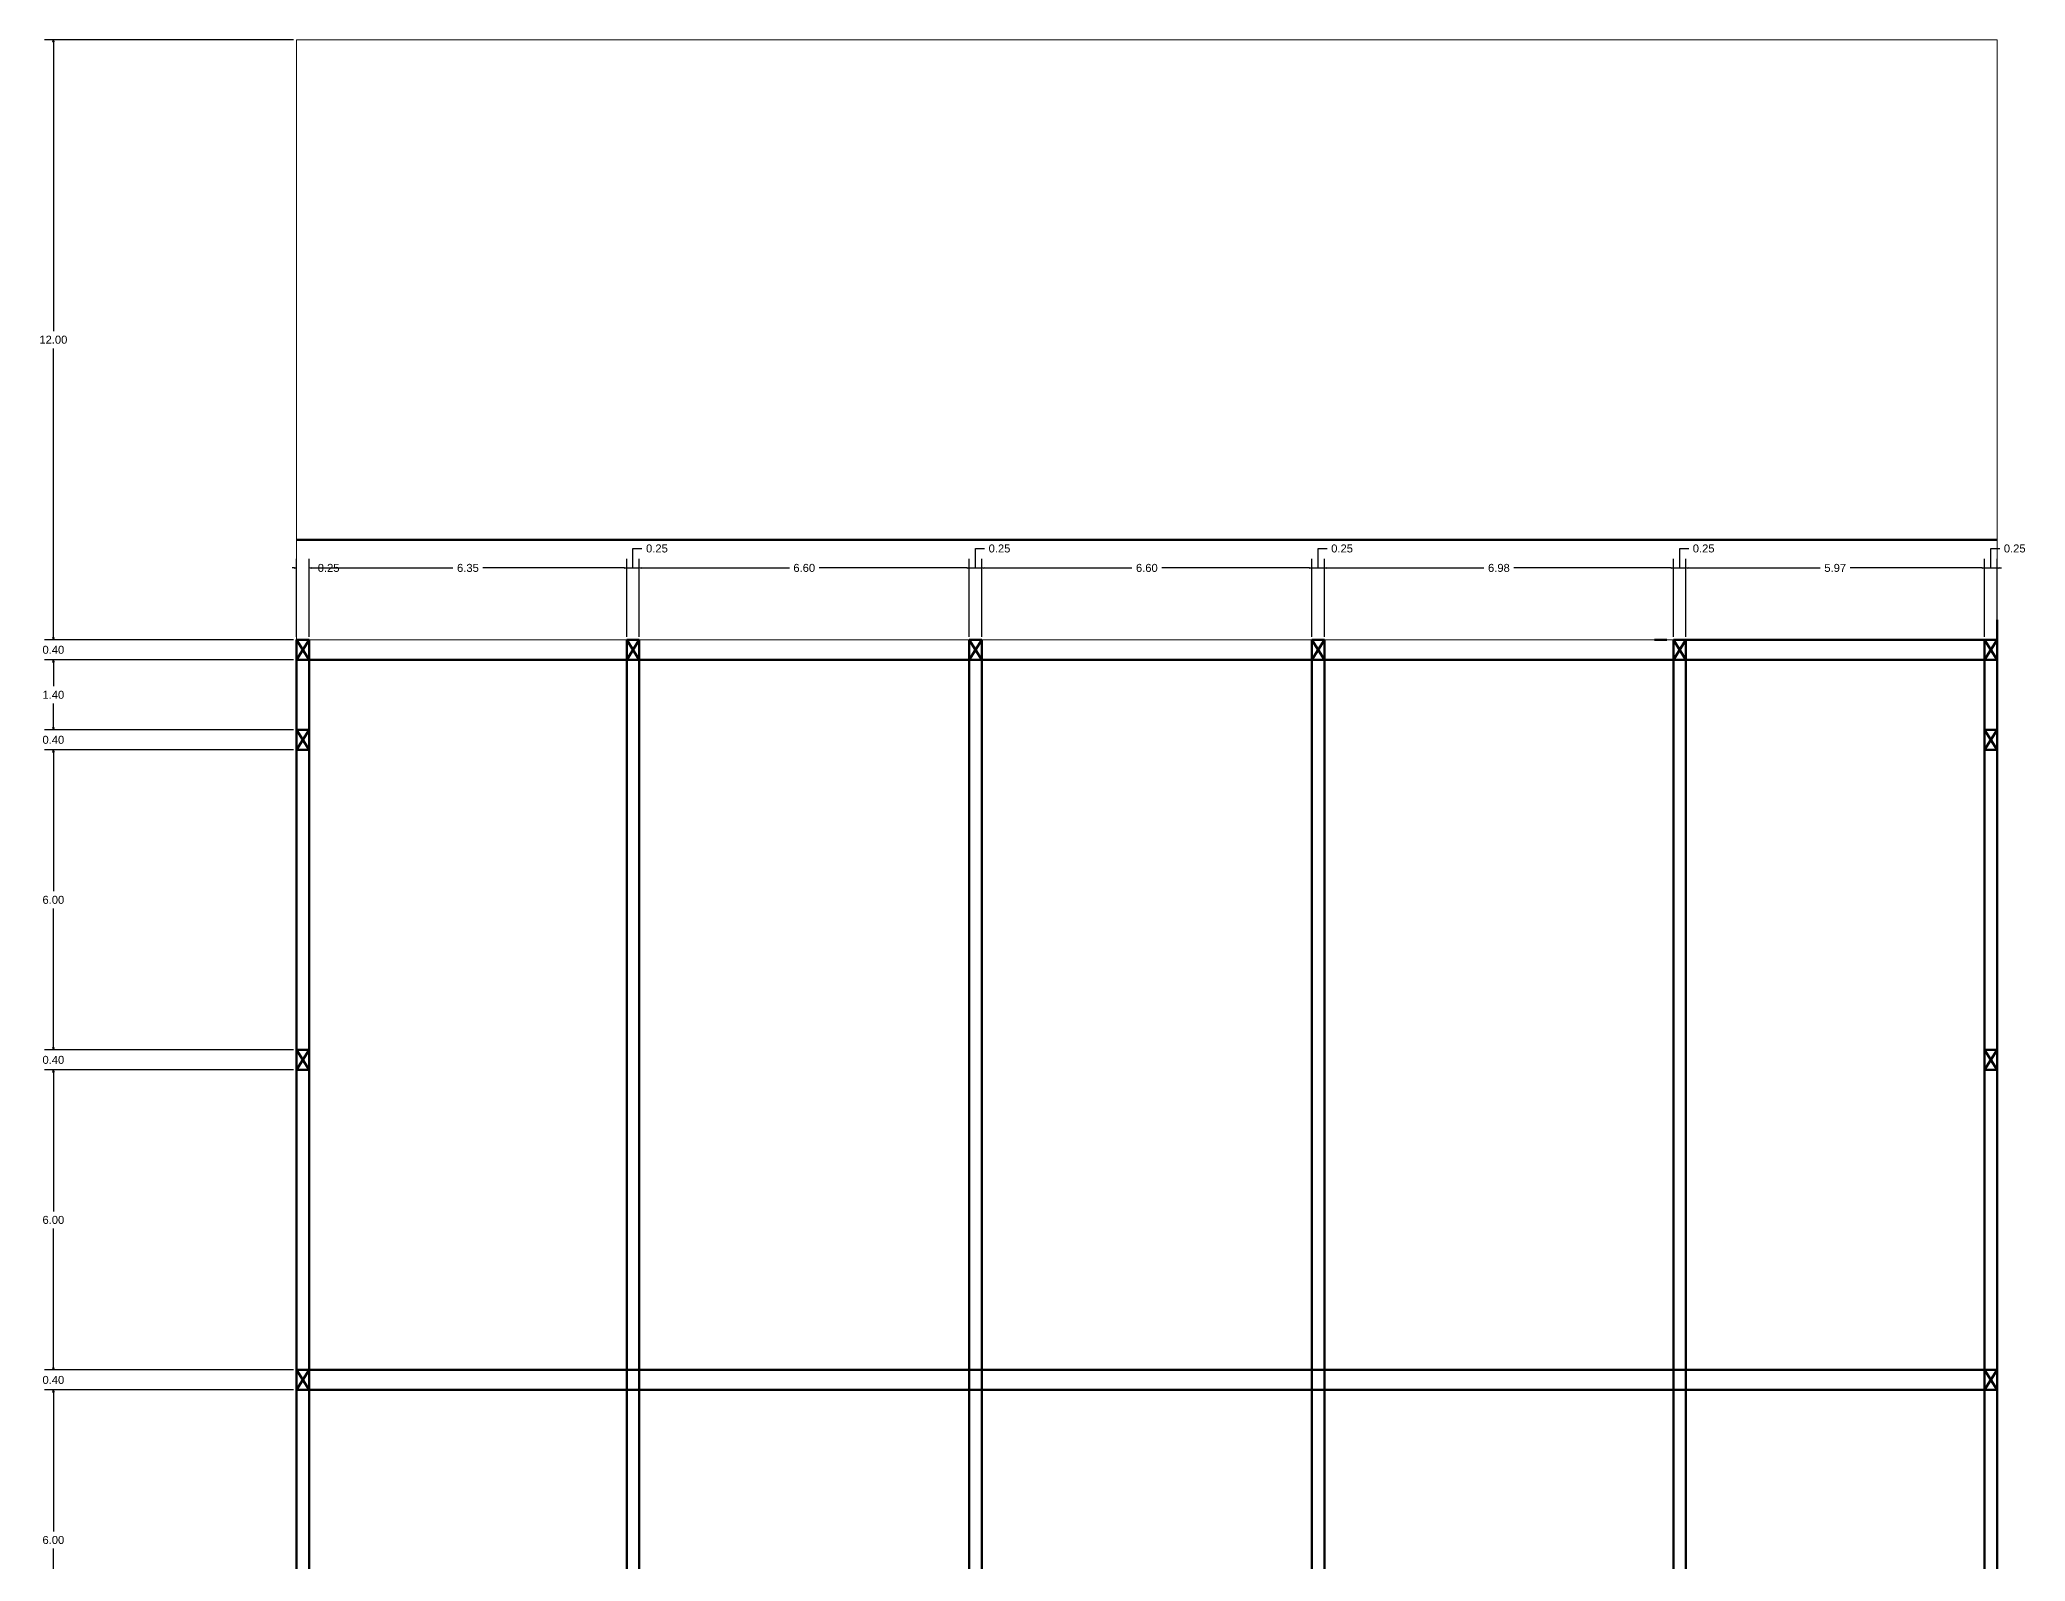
# Model space of a CAD drawing. Header units: metres. Extents: x -1 to 720, y -8 to 179.
# Drawn here: x 411.02 to 450.72, y 137.45 to 167.87 of the extents above; entities that cross this region are included whole.
import ezdxf

# ---------------------------------------------------------------- set-up
doc = ezdxf.new("R2010")
doc.units = ezdxf.units.M
doc.header["$PDMODE"] = 34
doc.layers.add('0-Dimension', color=9, linetype='Continuous')
for name, color, linetype, lineweight in [('A-AREA', 7, 'Continuous', 5), ('A-ROOF', 226, 'Continuous', 53), ('S-BEAM', 1, 'Continuous', 50), ('S-COLS', 1, 'Continuous', 50)]:
    doc.layers.add(name, color=color, linetype=linetype, lineweight=lineweight)
doc.styles.get("Standard").update_dxf_attribs({"font": 'arial.ttf'})
doc.dimstyles.new('DAPC Standard', dxfattribs={"dimtxt": 0.3, "dimasz": 0.18, "dimexe": 0.18, "dimexo": 0.0625, "dimgap": 0.09, "dimtad": 0, "dimtih": 1, "dimtoh": 1, "dimzin": 0, "dimdsep": 46, "dimtxsty": 'Standard', "dimblk": 'CLOSEDBLANK', "dimcen": 0.09, "dimazin": 0, "dimtfac": 1, "dimtofl": 0, "dimtmove": 0, "dimatfit": 3, "dimfxl": 1, "dimtolj": 1, "dimtzin": 0, "dimarcsym": 0})

# ---------------------------------------------------------------- blocks, each defined once
blk = doc.blocks.new('_ClosedBlank')
at = {"color": 0, "linetype": 'ByBlock', "lineweight": -2}
for p, q in [((-1, 0.17), (0, 0)), ((-1, 0.17), (-1, -0.17)), ((0, 0), (-1, -0.17))]:
    blk.add_line(p, q, dxfattribs=at)
blk = doc.blocks.new('*D277')
at = {"layer": '0-Dimension', "color": 0, "lineweight": -2, "transparency": 16777216}
for p, q in [((416.091, 140.875), (411.108, 140.875)), ((411.288, 140.83), (411.288, 138.046)), ((411.288, 134.92), (411.288, 137.703)), ((416.091, 134.875), (411.108, 134.875))]:
    blk.add_line(p, q, dxfattribs=at)
at = {"layer": 'Defpoints', "color": 0, "transparency": 16777216}
for p in [(411.288, 140.875), (416.153, 140.875), (416.153, 134.875)]:
    blk.add_point(p, dxfattribs=at)
at = {"layer": '0-Dimension', "color": 0, "lineweight": -2, "transparency": 16777216, "xscale": 0.045, "yscale": 0.045, "zscale": 0.045}
for p, rotation in [((411.288, 140.875), 90), ((411.288, 134.875), 270)]:
    blk.add_blockref('_ClosedBlank', p, dxfattribs=dict(at, rotation=rotation))
at = {"layer": '0-Dimension', "color": 0, "transparency": 16777216, "insert": (411.288, 137.875), "char_height": 0.16, "attachment_point": 5}
blk.add_mtext('\\A1;6.00', dxfattribs=at)
blk = doc.blocks.new('*D278')
at = {"layer": '0-Dimension', "color": 0, "lineweight": -2, "transparency": 16777216}
for p, q in [((411.288, 141.32), (411.288, 141.365)), ((416.091, 141.275), (411.108, 141.275)), ((416.091, 140.875), (411.108, 140.875)), ((411.288, 140.83), (411.288, 140.785))]:
    blk.add_line(p, q, dxfattribs=at)
at = {"layer": 'Defpoints', "color": 0, "transparency": 16777216}
for p in [(411.288, 141.275), (416.153, 141.275), (416.153, 140.875)]:
    blk.add_point(p, dxfattribs=at)
at = {"layer": '0-Dimension', "color": 0, "lineweight": -2, "transparency": 16777216, "xscale": 0.045, "yscale": 0.045, "zscale": 0.045}
for p, rotation in [((411.288, 141.275), 270), ((411.288, 140.875), 90)]:
    blk.add_blockref('_ClosedBlank', p, dxfattribs=dict(at, rotation=rotation))
at = {"layer": '0-Dimension', "color": 0, "transparency": 16777216, "insert": (411.288, 141.075), "char_height": 0.16, "attachment_point": 5}
blk.add_mtext('\\A1;0.40', dxfattribs=at)
blk = doc.blocks.new('*D279')
at = {"layer": '0-Dimension', "color": 0, "lineweight": -2, "transparency": 16777216}
for p, q in [((416.091, 147.275), (411.108, 147.275)), ((411.288, 147.23), (411.288, 144.446)), ((411.288, 141.32), (411.288, 144.103)), ((416.091, 141.275), (411.108, 141.275))]:
    blk.add_line(p, q, dxfattribs=at)
at = {"layer": 'Defpoints', "color": 0, "transparency": 16777216}
for p in [(411.288, 147.275), (416.153, 147.275), (416.153, 141.275)]:
    blk.add_point(p, dxfattribs=at)
at = {"layer": '0-Dimension', "color": 0, "lineweight": -2, "transparency": 16777216, "xscale": 0.045, "yscale": 0.045, "zscale": 0.045}
for p, rotation in [((411.288, 147.275), 90), ((411.288, 141.275), 270)]:
    blk.add_blockref('_ClosedBlank', p, dxfattribs=dict(at, rotation=rotation))
at = {"layer": '0-Dimension', "color": 0, "transparency": 16777216, "insert": (411.288, 144.275), "char_height": 0.16, "attachment_point": 5}
blk.add_mtext('\\A1;6.00', dxfattribs=at)
blk = doc.blocks.new('*D280')
at = {"layer": '0-Dimension', "color": 0, "lineweight": -2, "transparency": 16777216}
for p, q in [((411.288, 147.72), (411.288, 147.765)), ((416.091, 147.675), (411.108, 147.675)), ((416.091, 147.275), (411.108, 147.275)), ((411.288, 147.23), (411.288, 147.185))]:
    blk.add_line(p, q, dxfattribs=at)
at = {"layer": 'Defpoints', "color": 0, "transparency": 16777216}
for p in [(411.288, 147.675), (416.153, 147.675), (416.153, 147.275)]:
    blk.add_point(p, dxfattribs=at)
at = {"layer": '0-Dimension', "color": 0, "lineweight": -2, "transparency": 16777216, "xscale": 0.045, "yscale": 0.045, "zscale": 0.045}
for p, rotation in [((411.288, 147.675), 270), ((411.288, 147.275), 90)]:
    blk.add_blockref('_ClosedBlank', p, dxfattribs=dict(at, rotation=rotation))
at = {"layer": '0-Dimension', "color": 0, "transparency": 16777216, "insert": (411.288, 147.475), "char_height": 0.16, "attachment_point": 5}
blk.add_mtext('\\A1;0.40', dxfattribs=at)
blk = doc.blocks.new('*D281')
at = {"layer": '0-Dimension', "color": 0, "lineweight": -2, "transparency": 16777216}
for p, q in [((416.091, 153.675), (411.108, 153.675)), ((411.288, 153.63), (411.288, 150.846)), ((411.288, 147.72), (411.288, 150.503)), ((416.091, 147.675), (411.108, 147.675))]:
    blk.add_line(p, q, dxfattribs=at)
at = {"layer": 'Defpoints', "color": 0, "transparency": 16777216}
for p in [(411.288, 153.675), (416.153, 153.675), (416.153, 147.675)]:
    blk.add_point(p, dxfattribs=at)
at = {"layer": '0-Dimension', "color": 0, "lineweight": -2, "transparency": 16777216, "xscale": 0.045, "yscale": 0.045, "zscale": 0.045}
for p, rotation in [((411.288, 153.675), 90), ((411.288, 147.675), 270)]:
    blk.add_blockref('_ClosedBlank', p, dxfattribs=dict(at, rotation=rotation))
at = {"layer": '0-Dimension', "color": 0, "transparency": 16777216, "insert": (411.288, 150.675), "char_height": 0.16, "attachment_point": 5}
blk.add_mtext('\\A1;6.00', dxfattribs=at)
blk = doc.blocks.new('*D282')
at = {"layer": '0-Dimension', "color": 0, "lineweight": -2, "transparency": 16777216}
for p, q in [((416.091, 154.075), (411.108, 154.075)), ((411.288, 154.12), (411.288, 154.165)), ((416.091, 153.675), (411.108, 153.675)), ((411.288, 153.63), (411.288, 153.585))]:
    blk.add_line(p, q, dxfattribs=at)
at = {"layer": 'Defpoints', "color": 0, "transparency": 16777216}
for p in [(411.288, 154.075), (416.153, 154.075), (416.153, 153.675)]:
    blk.add_point(p, dxfattribs=at)
at = {"layer": '0-Dimension', "color": 0, "lineweight": -2, "transparency": 16777216, "xscale": 0.045, "yscale": 0.045, "zscale": 0.045}
for p, rotation in [((411.288, 154.075), 270), ((411.288, 153.675), 90)]:
    blk.add_blockref('_ClosedBlank', p, dxfattribs=dict(at, rotation=rotation))
at = {"layer": '0-Dimension', "color": 0, "transparency": 16777216, "insert": (411.288, 153.875), "char_height": 0.16, "attachment_point": 5}
blk.add_mtext('\\A1;0.40', dxfattribs=at)
blk = doc.blocks.new('*D283')
at = {"layer": '0-Dimension', "color": 0, "lineweight": -2, "transparency": 16777216}
for p, q in [((416.091, 155.475), (411.108, 155.475)), ((411.288, 155.43), (411.288, 154.946)), ((411.288, 154.12), (411.288, 154.603)), ((416.091, 154.075), (411.108, 154.075))]:
    blk.add_line(p, q, dxfattribs=at)
at = {"layer": 'Defpoints', "color": 0, "transparency": 16777216}
for p in [(411.288, 155.475), (416.153, 155.475), (416.153, 154.075)]:
    blk.add_point(p, dxfattribs=at)
at = {"layer": '0-Dimension', "color": 0, "lineweight": -2, "transparency": 16777216, "xscale": 0.045, "yscale": 0.045, "zscale": 0.045}
for p, rotation in [((411.288, 155.475), 90), ((411.288, 154.075), 270)]:
    blk.add_blockref('_ClosedBlank', p, dxfattribs=dict(at, rotation=rotation))
at = {"layer": '0-Dimension', "color": 0, "transparency": 16777216, "insert": (411.288, 154.775), "char_height": 0.16, "attachment_point": 5}
blk.add_mtext('\\A1;1.40', dxfattribs=at)
blk = doc.blocks.new('*D284')
at = {"layer": '0-Dimension', "color": 0, "lineweight": -2, "transparency": 16777216}
for p, q in [((416.091, 155.875), (411.108, 155.875)), ((411.288, 155.92), (411.288, 155.965)), ((416.091, 155.475), (411.108, 155.475)), ((411.288, 155.43), (411.288, 155.385))]:
    blk.add_line(p, q, dxfattribs=at)
at = {"layer": 'Defpoints', "color": 0, "transparency": 16777216}
for p in [(411.288, 155.875), (416.153, 155.875), (416.153, 155.475)]:
    blk.add_point(p, dxfattribs=at)
at = {"layer": '0-Dimension', "color": 0, "lineweight": -2, "transparency": 16777216, "xscale": 0.045, "yscale": 0.045, "zscale": 0.045}
for p, rotation in [((411.288, 155.875), 270), ((411.288, 155.475), 90)]:
    blk.add_blockref('_ClosedBlank', p, dxfattribs=dict(at, rotation=rotation))
at = {"layer": '0-Dimension', "color": 0, "transparency": 16777216, "insert": (411.288, 155.675), "char_height": 0.16, "attachment_point": 5}
blk.add_mtext('\\A1;0.40', dxfattribs=at)
blk = doc.blocks.new('*D285')
at = {"layer": '0-Dimension', "color": 0, "lineweight": -2, "transparency": 16777216}
for p, q in [((416.091, 167.875), (411.108, 167.875)), ((411.288, 167.83), (411.288, 162.046)), ((411.288, 155.92), (411.288, 161.703)), ((416.091, 155.875), (411.108, 155.875))]:
    blk.add_line(p, q, dxfattribs=at)
at = {"layer": 'Defpoints', "color": 0, "transparency": 16777216}
for p in [(411.288, 167.875), (416.153, 167.875), (416.153, 155.875)]:
    blk.add_point(p, dxfattribs=at)
at = {"layer": '0-Dimension', "color": 0, "lineweight": -2, "transparency": 16777216, "xscale": 0.045, "yscale": 0.045, "zscale": 0.045}
for p, rotation in [((411.288, 167.875), 90), ((411.288, 155.875), 270)]:
    blk.add_blockref('_ClosedBlank', p, dxfattribs=dict(at, rotation=rotation))
at = {"layer": '0-Dimension', "color": 0, "transparency": 16777216, "insert": (411.288, 161.875), "char_height": 0.16, "attachment_point": 5}
blk.add_mtext('\\A1;12.00', dxfattribs=at)
blk = doc.blocks.new('*D286')
at = {"layer": '0-Dimension', "color": 0, "lineweight": -2, "transparency": 16777216}
for p, q in [((416.108, 157.312), (416.063, 157.312)), ((416.153, 155.937), (416.153, 157.492)), ((416.403, 155.937), (416.403, 157.492)), ((416.448, 157.312), (416.493, 157.312))]:
    blk.add_line(p, q, dxfattribs=at)
at = {"layer": 'Defpoints', "color": 0, "transparency": 16777216}
for p in [(416.403, 157.312), (416.153, 155.875), (416.403, 155.875)]:
    blk.add_point(p, dxfattribs=at)
at = {"layer": '0-Dimension', "color": 0, "lineweight": -2, "transparency": 16777216, "xscale": 0.045, "yscale": 0.045, "zscale": 0.045}
blk.add_blockref('_ClosedBlank', (416.153, 157.312), dxfattribs=at)
at = {"layer": '0-Dimension', "color": 0, "lineweight": -2, "transparency": 16777216, "xscale": 0.045, "yscale": 0.045, "zscale": 0.045, "rotation": 180}
blk.add_blockref('_ClosedBlank', (416.403, 157.312), dxfattribs=at)
at = {"layer": '0-Dimension', "color": 0, "transparency": 16777216, "insert": (416.792, 157.312), "char_height": 0.16, "attachment_point": 5}
blk.add_mtext('\\A1;0.25', dxfattribs=at)
blk = doc.blocks.new('*D287')
at = {"layer": '0-Dimension', "color": 0, "lineweight": -2, "transparency": 16777216}
for p, q in [((416.403, 155.937), (416.403, 157.492)), ((416.448, 157.312), (419.279, 157.312)), ((422.708, 157.312), (419.877, 157.312)), ((422.753, 155.937), (422.753, 157.492))]:
    blk.add_line(p, q, dxfattribs=at)
at = {"layer": 'Defpoints', "color": 0, "transparency": 16777216}
for p in [(422.753, 157.312), (416.403, 155.875), (422.753, 155.875)]:
    blk.add_point(p, dxfattribs=at)
at = {"layer": '0-Dimension', "color": 0, "lineweight": -2, "transparency": 16777216, "xscale": 0.045, "yscale": 0.045, "zscale": 0.045, "rotation": 180}
blk.add_blockref('_ClosedBlank', (416.403, 157.312), dxfattribs=at)
at = {"layer": '0-Dimension', "color": 0, "lineweight": -2, "transparency": 16777216, "xscale": 0.045, "yscale": 0.045, "zscale": 0.045}
blk.add_blockref('_ClosedBlank', (422.753, 157.312), dxfattribs=at)
at = {"layer": '0-Dimension', "color": 0, "transparency": 16777216, "insert": (419.578, 157.312), "char_height": 0.16, "attachment_point": 5}
blk.add_mtext('\\A1;6.35', dxfattribs=at)
blk = doc.blocks.new('*D288')
at = {"layer": '0-Dimension', "color": 0, "lineweight": -2, "transparency": 16777216}
for p, q in [((422.878, 157.312), (422.878, 157.701)), ((422.878, 157.701), (423.058, 157.701)), ((422.708, 157.312), (422.663, 157.312)), ((422.753, 155.937), (422.753, 157.492)), ((422.753, 157.312), (423.003, 157.312)), ((423.003, 155.937), (423.003, 157.492)), ((423.048, 157.312), (423.093, 157.312))]:
    blk.add_line(p, q, dxfattribs=at)
at = {"layer": 'Defpoints', "color": 0, "transparency": 16777216}
for p in [(423.003, 157.312), (422.753, 155.875), (423.003, 155.875)]:
    blk.add_point(p, dxfattribs=at)
at = {"layer": '0-Dimension', "color": 0, "lineweight": -2, "transparency": 16777216, "xscale": 0.045, "yscale": 0.045, "zscale": 0.045}
blk.add_blockref('_ClosedBlank', (422.753, 157.312), dxfattribs=at)
at = {"layer": '0-Dimension', "color": 0, "lineweight": -2, "transparency": 16777216, "xscale": 0.045, "yscale": 0.045, "zscale": 0.045, "rotation": 180}
blk.add_blockref('_ClosedBlank', (423.003, 157.312), dxfattribs=at)
at = {"layer": '0-Dimension', "color": 0, "transparency": 16777216, "insert": (423.357, 157.701), "char_height": 0.16, "attachment_point": 5}
blk.add_mtext('\\A1;0.25', dxfattribs=at)
blk = doc.blocks.new('*D289')
at = {"layer": '0-Dimension', "color": 0, "lineweight": -2, "transparency": 16777216}
for p, q in [((423.003, 155.937), (423.003, 157.492)), ((423.048, 157.312), (426.005, 157.312)), ((429.558, 157.312), (426.601, 157.312)), ((429.603, 155.937), (429.603, 157.492))]:
    blk.add_line(p, q, dxfattribs=at)
at = {"layer": 'Defpoints', "color": 0, "transparency": 16777216}
for p in [(429.603, 157.312), (423.003, 155.875), (429.603, 155.875)]:
    blk.add_point(p, dxfattribs=at)
at = {"layer": '0-Dimension', "color": 0, "lineweight": -2, "transparency": 16777216, "xscale": 0.045, "yscale": 0.045, "zscale": 0.045, "rotation": 180}
blk.add_blockref('_ClosedBlank', (423.003, 157.312), dxfattribs=at)
at = {"layer": '0-Dimension', "color": 0, "lineweight": -2, "transparency": 16777216, "xscale": 0.045, "yscale": 0.045, "zscale": 0.045}
blk.add_blockref('_ClosedBlank', (429.603, 157.312), dxfattribs=at)
at = {"layer": '0-Dimension', "color": 0, "transparency": 16777216, "insert": (426.303, 157.312), "char_height": 0.16, "attachment_point": 5}
blk.add_mtext('\\A1;6.60', dxfattribs=at)
blk = doc.blocks.new('*D290')
at = {"layer": '0-Dimension', "color": 0, "lineweight": -2, "transparency": 16777216}
for p, q in [((429.728, 157.312), (429.728, 157.701)), ((429.728, 157.701), (429.908, 157.701)), ((429.558, 157.312), (429.513, 157.312)), ((429.603, 155.937), (429.603, 157.492)), ((429.603, 157.312), (429.853, 157.312)), ((429.853, 155.937), (429.853, 157.492)), ((429.898, 157.312), (429.943, 157.312))]:
    blk.add_line(p, q, dxfattribs=at)
at = {"layer": 'Defpoints', "color": 0, "transparency": 16777216}
for p in [(429.853, 157.312), (429.603, 155.875), (429.853, 155.875)]:
    blk.add_point(p, dxfattribs=at)
at = {"layer": '0-Dimension', "color": 0, "lineweight": -2, "transparency": 16777216, "xscale": 0.045, "yscale": 0.045, "zscale": 0.045}
blk.add_blockref('_ClosedBlank', (429.603, 157.312), dxfattribs=at)
at = {"layer": '0-Dimension', "color": 0, "lineweight": -2, "transparency": 16777216, "xscale": 0.045, "yscale": 0.045, "zscale": 0.045, "rotation": 180}
blk.add_blockref('_ClosedBlank', (429.853, 157.312), dxfattribs=at)
at = {"layer": '0-Dimension', "color": 0, "transparency": 16777216, "insert": (430.207, 157.701), "char_height": 0.16, "attachment_point": 5}
blk.add_mtext('\\A1;0.25', dxfattribs=at)
blk = doc.blocks.new('*D291')
at = {"layer": '0-Dimension', "color": 0, "lineweight": -2, "transparency": 16777216}
for p, q in [((429.853, 155.937), (429.853, 157.492)), ((429.898, 157.312), (432.855, 157.312)), ((436.408, 157.312), (433.451, 157.312)), ((436.453, 155.937), (436.453, 157.492))]:
    blk.add_line(p, q, dxfattribs=at)
at = {"layer": 'Defpoints', "color": 0, "transparency": 16777216}
for p in [(436.453, 157.312), (429.853, 155.875), (436.453, 155.875)]:
    blk.add_point(p, dxfattribs=at)
at = {"layer": '0-Dimension', "color": 0, "lineweight": -2, "transparency": 16777216, "xscale": 0.045, "yscale": 0.045, "zscale": 0.045, "rotation": 180}
blk.add_blockref('_ClosedBlank', (429.853, 157.312), dxfattribs=at)
at = {"layer": '0-Dimension', "color": 0, "lineweight": -2, "transparency": 16777216, "xscale": 0.045, "yscale": 0.045, "zscale": 0.045}
blk.add_blockref('_ClosedBlank', (436.453, 157.312), dxfattribs=at)
at = {"layer": '0-Dimension', "color": 0, "transparency": 16777216, "insert": (433.153, 157.312), "char_height": 0.16, "attachment_point": 5}
blk.add_mtext('\\A1;6.60', dxfattribs=at)
blk = doc.blocks.new('*D292')
at = {"layer": '0-Dimension', "color": 0, "lineweight": -2, "transparency": 16777216}
for p, q in [((436.578, 157.312), (436.578, 157.701)), ((436.578, 157.701), (436.758, 157.701)), ((436.408, 157.312), (436.363, 157.312)), ((436.453, 155.937), (436.453, 157.492)), ((436.453, 157.312), (436.703, 157.312)), ((436.703, 155.937), (436.703, 157.492)), ((436.748, 157.312), (436.793, 157.312))]:
    blk.add_line(p, q, dxfattribs=at)
at = {"layer": 'Defpoints', "color": 0, "transparency": 16777216}
for p in [(436.703, 157.312), (436.453, 155.875), (436.703, 155.875)]:
    blk.add_point(p, dxfattribs=at)
at = {"layer": '0-Dimension', "color": 0, "lineweight": -2, "transparency": 16777216, "xscale": 0.045, "yscale": 0.045, "zscale": 0.045}
blk.add_blockref('_ClosedBlank', (436.453, 157.312), dxfattribs=at)
at = {"layer": '0-Dimension', "color": 0, "lineweight": -2, "transparency": 16777216, "xscale": 0.045, "yscale": 0.045, "zscale": 0.045, "rotation": 180}
blk.add_blockref('_ClosedBlank', (436.703, 157.312), dxfattribs=at)
at = {"layer": '0-Dimension', "color": 0, "transparency": 16777216, "insert": (437.057, 157.701), "char_height": 0.16, "attachment_point": 5}
blk.add_mtext('\\A1;0.25', dxfattribs=at)
blk = doc.blocks.new('*D293')
at = {"layer": '0-Dimension', "color": 0, "lineweight": -2, "transparency": 16777216}
for p, q in [((436.703, 155.937), (436.703, 157.492)), ((436.748, 157.312), (439.895, 157.312)), ((443.638, 157.312), (440.492, 157.312)), ((443.683, 155.937), (443.683, 157.492))]:
    blk.add_line(p, q, dxfattribs=at)
at = {"layer": 'Defpoints', "color": 0, "transparency": 16777216}
for p in [(443.683, 157.312), (436.703, 155.875), (443.683, 155.875)]:
    blk.add_point(p, dxfattribs=at)
at = {"layer": '0-Dimension', "color": 0, "lineweight": -2, "transparency": 16777216, "xscale": 0.045, "yscale": 0.045, "zscale": 0.045, "rotation": 180}
blk.add_blockref('_ClosedBlank', (436.703, 157.312), dxfattribs=at)
at = {"layer": '0-Dimension', "color": 0, "lineweight": -2, "transparency": 16777216, "xscale": 0.045, "yscale": 0.045, "zscale": 0.045}
blk.add_blockref('_ClosedBlank', (443.683, 157.312), dxfattribs=at)
at = {"layer": '0-Dimension', "color": 0, "transparency": 16777216, "insert": (440.193, 157.312), "char_height": 0.16, "attachment_point": 5}
blk.add_mtext('\\A1;6.98', dxfattribs=at)
blk = doc.blocks.new('*D294')
at = {"layer": '0-Dimension', "color": 0, "lineweight": -2, "transparency": 16777216}
for p, q in [((443.808, 157.312), (443.808, 157.701)), ((443.808, 157.701), (443.988, 157.701)), ((443.638, 157.312), (443.593, 157.312)), ((443.683, 155.937), (443.683, 157.492)), ((443.683, 157.312), (443.933, 157.312)), ((443.933, 155.937), (443.933, 157.492)), ((443.978, 157.312), (444.023, 157.312))]:
    blk.add_line(p, q, dxfattribs=at)
at = {"layer": 'Defpoints', "color": 0, "transparency": 16777216}
for p in [(443.933, 157.312), (443.683, 155.875), (443.933, 155.875)]:
    blk.add_point(p, dxfattribs=at)
at = {"layer": '0-Dimension', "color": 0, "lineweight": -2, "transparency": 16777216, "xscale": 0.045, "yscale": 0.045, "zscale": 0.045}
blk.add_blockref('_ClosedBlank', (443.683, 157.312), dxfattribs=at)
at = {"layer": '0-Dimension', "color": 0, "lineweight": -2, "transparency": 16777216, "xscale": 0.045, "yscale": 0.045, "zscale": 0.045, "rotation": 180}
blk.add_blockref('_ClosedBlank', (443.933, 157.312), dxfattribs=at)
at = {"layer": '0-Dimension', "color": 0, "transparency": 16777216, "insert": (444.287, 157.701), "char_height": 0.16, "attachment_point": 5}
blk.add_mtext('\\A1;0.25', dxfattribs=at)
blk = doc.blocks.new('*D295')
at = {"layer": '0-Dimension', "color": 0, "lineweight": -2, "transparency": 16777216}
for p, q in [((443.933, 155.937), (443.933, 157.492)), ((443.978, 157.312), (446.62, 157.312)), ((449.858, 157.312), (447.216, 157.312)), ((449.903, 155.937), (449.903, 157.492))]:
    blk.add_line(p, q, dxfattribs=at)
at = {"layer": 'Defpoints', "color": 0, "transparency": 16777216}
for p in [(449.903, 157.312), (443.933, 155.875), (449.903, 155.875)]:
    blk.add_point(p, dxfattribs=at)
at = {"layer": '0-Dimension', "color": 0, "lineweight": -2, "transparency": 16777216, "xscale": 0.045, "yscale": 0.045, "zscale": 0.045, "rotation": 180}
blk.add_blockref('_ClosedBlank', (443.933, 157.312), dxfattribs=at)
at = {"layer": '0-Dimension', "color": 0, "lineweight": -2, "transparency": 16777216, "xscale": 0.045, "yscale": 0.045, "zscale": 0.045}
blk.add_blockref('_ClosedBlank', (449.903, 157.312), dxfattribs=at)
at = {"layer": '0-Dimension', "color": 0, "transparency": 16777216, "insert": (446.918, 157.312), "char_height": 0.16, "attachment_point": 5}
blk.add_mtext('\\A1;5.97', dxfattribs=at)
blk = doc.blocks.new('*D296')
at = {"layer": '0-Dimension', "color": 0, "lineweight": -2, "transparency": 16777216}
for p, q in [((450.028, 157.312), (450.028, 157.701)), ((450.028, 157.701), (450.208, 157.701)), ((449.858, 157.312), (449.813, 157.312)), ((449.903, 155.937), (449.903, 157.492)), ((449.903, 157.312), (450.153, 157.312)), ((450.153, 155.937), (450.153, 157.492)), ((450.198, 157.312), (450.243, 157.312))]:
    blk.add_line(p, q, dxfattribs=at)
at = {"layer": 'Defpoints', "color": 0, "transparency": 16777216}
for p in [(450.153, 157.312), (449.903, 155.875), (450.153, 155.875)]:
    blk.add_point(p, dxfattribs=at)
at = {"layer": '0-Dimension', "color": 0, "lineweight": -2, "transparency": 16777216, "xscale": 0.045, "yscale": 0.045, "zscale": 0.045}
blk.add_blockref('_ClosedBlank', (449.903, 157.312), dxfattribs=at)
at = {"layer": '0-Dimension', "color": 0, "lineweight": -2, "transparency": 16777216, "xscale": 0.045, "yscale": 0.045, "zscale": 0.045, "rotation": 180}
blk.add_blockref('_ClosedBlank', (450.153, 157.312), dxfattribs=at)
at = {"layer": '0-Dimension', "color": 0, "transparency": 16777216, "insert": (450.507, 157.701), "char_height": 0.16, "attachment_point": 5}
blk.add_mtext('\\A1;0.25', dxfattribs=at)

msp = doc.modelspace()

# ---------------------------------------------------------------- linework, layer by layer
at = {"layer": 'A-AREA'}
for p, q in [((416.153, 119.875), (416.153, 167.875)), ((450.153, 167.875), (416.153, 167.875)), ((416.153, 167.875), (416.153, 155.875)), ((450.153, 113.875), (450.153, 167.875)), ((450.153, 167.875), (450.153, 155.875)), ((450.153, 155.875), (416.153, 155.875))]:
    msp.add_line(p, q, dxfattribs=at)
at = {"layer": 'A-ROOF'}
for p, q in [((416.753, 157.875), (416.153, 157.875)), ((450.153, 157.875), (416.753, 157.875)), ((450.153, 157.875), (449.753, 157.875))]:
    msp.add_line(p, q, dxfattribs=at)
at = {"layer": 'S-BEAM'}
for p, q in [((416.153, 157.875), (416.153, 157.875)), ((416.403, 155.875), (416.153, 155.875)), ((416.153, 155.875), (416.153, 119.875)), ((416.403, 155.475), (416.403, 155.875)), ((422.753, 120.275), (422.753, 155.875)), ((429.603, 120.275), (429.603, 155.875)), ((436.453, 120.275), (436.453, 155.875)), ((443.683, 155.475), (443.683, 155.875)), ((449.903, 155.475), (449.903, 155.875)), ((450.153, 155.875), (449.903, 155.875)), ((450.153, 119.875), (450.153, 155.875)), ((416.403, 155.475), (416.403, 119.875)), ((416.403, 155.475), (449.903, 155.475)), ((423.003, 155.475), (423.003, 120.275)), ((429.853, 155.475), (429.853, 120.275)), ((436.703, 155.475), (436.703, 120.275)), ((449.903, 119.875), (449.903, 155.475)), ((416.278, 141.275), (449.903, 141.275)), ((449.903, 141.275), (449.903, 140.875)), ((449.903, 140.875), (416.153, 140.875))]:
    msp.add_line(p, q, dxfattribs=at)
at = {"layer": 'S-COLS'}
for p, q in [((450.153, 155.875), (450.153, 156.275)), ((450.153, 155.875), (450.153, 156.275)), ((416.153, 155.875), (416.403, 155.875)), ((416.153, 155.475), (416.153, 155.875)), ((416.153, 155.875), (416.403, 155.875)), ((416.403, 155.475), (416.403, 155.875)), ((423.003, 155.875), (422.753, 155.875)), ((423.003, 155.875), (422.753, 155.475)), ((422.753, 155.875), (423.003, 155.475)), ((422.753, 155.875), (422.753, 155.475)), ((423.003, 155.475), (423.003, 155.875)), ((429.853, 155.875), (429.603, 155.875)), ((429.853, 155.875), (429.603, 155.475)), ((429.603, 155.875), (429.853, 155.475)), ((429.603, 155.875), (429.603, 155.475)), ((429.853, 155.475), (429.853, 155.875)), ((436.703, 155.875), (436.453, 155.875)), ((436.703, 155.875), (436.453, 155.475)), ((436.453, 155.875), (436.703, 155.475)), ((436.453, 155.875), (436.453, 155.475)), ((436.703, 155.475), (436.703, 155.875)), ((443.553, 155.875), (443.303, 155.875)), ((443.933, 155.875), (443.683, 155.475)), ((443.683, 155.875), (443.933, 155.475)), ((443.683, 155.875), (443.683, 155.475)), ((449.903, 155.875), (443.683, 155.875)), ((443.683, 155.875), (443.683, 119.875)), ((443.933, 155.475), (443.933, 155.875)), ((449.903, 155.875), (450.153, 155.875)), ((449.903, 155.475), (449.903, 155.875)), ((449.903, 155.875), (450.153, 155.875)), ((449.903, 155.875), (450.153, 155.875)), ((449.903, 155.475), (449.903, 155.875)), ((449.903, 155.875), (450.153, 155.875)), ((422.753, 155.475), (423.003, 155.475)), ((429.603, 155.475), (429.853, 155.475)), ((436.453, 155.475), (436.703, 155.475)), ((443.303, 155.475), (443.553, 155.475)), ((443.933, 155.475), (443.933, 119.875)), ((416.403, 154.075), (416.153, 154.075)), ((416.403, 154.075), (416.153, 154.075)), ((416.403, 153.675), (416.403, 154.075)), ((450.153, 154.075), (449.903, 154.075)), ((450.153, 154.075), (449.903, 154.075)), ((450.153, 153.675), (450.153, 154.075)), ((416.153, 147.675), (416.403, 147.675)), ((416.403, 147.675), (416.403, 147.275)), ((449.903, 147.675), (450.153, 147.675)), ((416.153, 141.275), (416.403, 141.275)), ((416.403, 141.275), (416.403, 140.875)), ((449.903, 141.275), (450.153, 141.275))]:
    msp.add_line(p, q, dxfattribs=at)
for points in [[(416.403, 155.475), (416.153, 155.475), (416.153, 155.875), (416.403, 155.475), (416.153, 155.475), (416.403, 155.875)], [(450.153, 155.475), (449.903, 155.475), (449.903, 155.875), (450.153, 155.475), (449.903, 155.475), (450.153, 155.875)], [(450.153, 155.475), (449.903, 155.475), (449.903, 155.875), (450.153, 155.475), (449.903, 155.475), (450.153, 155.875)], [(416.403, 153.675), (416.153, 153.675), (416.153, 154.075), (416.403, 153.675), (416.153, 153.675), (416.403, 154.075)], [(450.153, 153.675), (449.903, 153.675), (449.903, 154.075), (450.153, 153.675), (449.903, 153.675), (450.153, 154.075)], [(416.403, 147.275), (416.153, 147.275), (416.153, 147.675), (416.403, 147.275), (416.153, 147.275), (416.403, 147.675)], [(450.153, 147.275), (449.903, 147.275), (449.903, 147.675), (450.153, 147.275), (449.903, 147.275), (450.153, 147.675)], [(416.403, 140.875), (416.153, 140.875), (416.153, 141.275), (416.403, 140.875), (416.153, 140.875), (416.403, 141.275)], [(450.153, 140.875), (449.903, 140.875), (449.903, 141.275), (450.153, 140.875), (449.903, 140.875), (450.153, 141.275)]]:
    msp.add_lwpolyline(points, dxfattribs=at)

# ---------------------------------------------------------------- dimensions: what is measured, and where the dimension line sits
at = {"layer": '0-Dimension'}
for base, p1, p2, picture, middle in [((411.288, 167.875), (416.153, 155.875), (416.153, 167.875), '*D285', (411.288, 161.875)), ((411.288, 155.875), (416.153, 155.475), (416.153, 155.875), '*D284', (411.288, 155.675)), ((411.288, 155.475), (416.153, 154.075), (416.153, 155.475), '*D283', (411.288, 154.775)), ((411.288, 154.075), (416.153, 153.675), (416.153, 154.075), '*D282', (411.288, 153.875)), ((411.288, 153.675), (416.153, 147.675), (416.153, 153.675), '*D281', (411.288, 150.675)), ((411.288, 147.675), (416.153, 147.275), (416.153, 147.675), '*D280', (411.288, 147.475)), ((411.288, 147.275), (416.153, 141.275), (416.153, 147.275), '*D279', (411.288, 144.275)), ((411.288, 141.275), (416.153, 140.875), (416.153, 141.275), '*D278', (411.288, 141.075)), ((411.288, 140.875), (416.153, 134.875), (416.153, 140.875), '*D277', (411.288, 137.875))]:
    dim = msp.add_linear_dim(base=base, p1=p1, p2=p2, angle=90, dimstyle='DAPC Standard', override={"dimtxt": 0.16, "dimasz": 0.045, "dimtmove": 1}, dxfattribs=at)
    dim.commit()
    dim.dimension.update_dxf_attribs({"geometry": picture, "text_midpoint": middle})
for base, p1, p2, override, picture, middle in [((423.003, 157.312), (422.753, 155.875), (423.003, 155.875), {"dimtxt": 0.16, "dimasz": 0.045, "dimtmove": 1}, '*D288', (423.148, 157.701)), ((429.853, 157.312), (429.603, 155.875), (429.853, 155.875), {"dimtxt": 0.16, "dimasz": 0.045, "dimtmove": 1}, '*D290', (429.998, 157.701)), ((436.703, 157.312), (436.453, 155.875), (436.703, 155.875), {"dimtxt": 0.16, "dimasz": 0.045, "dimtmove": 1}, '*D292', (436.848, 157.701)), ((443.933, 157.312), (443.683, 155.875), (443.933, 155.875), {"dimtxt": 0.16, "dimasz": 0.045, "dimtmove": 1}, '*D294', (444.078, 157.701)), ((450.153, 157.312), (449.903, 155.875), (450.153, 155.875), {"dimtxt": 0.16, "dimasz": 0.045, "dimtmove": 1}, '*D296', (450.298, 157.701)), ((416.403, 157.312), (416.153, 155.875), (416.403, 155.875), {"dimtxt": 0.16, "dimasz": 0.045}, '*D286', (416.792, 157.312)), ((422.753, 157.312), (416.403, 155.875), (422.753, 155.875), {"dimtxt": 0.16, "dimasz": 0.045, "dimtmove": 1}, '*D287', (419.578, 157.312)), ((429.603, 157.312), (423.003, 155.875), (429.603, 155.875), {"dimtxt": 0.16, "dimasz": 0.045, "dimtmove": 1}, '*D289', (426.303, 157.312)), ((436.453, 157.312), (429.853, 155.875), (436.453, 155.875), {"dimtxt": 0.16, "dimasz": 0.045, "dimtmove": 1}, '*D291', (433.153, 157.312)), ((443.683, 157.312), (436.703, 155.875), (443.683, 155.875), {"dimtxt": 0.16, "dimasz": 0.045, "dimtmove": 1}, '*D293', (440.193, 157.312)), ((449.903, 157.312), (443.933, 155.875), (449.903, 155.875), {"dimtxt": 0.16, "dimasz": 0.045, "dimtmove": 1}, '*D295', (446.918, 157.312))]:
    dim = msp.add_linear_dim(base=base, p1=p1, p2=p2, dimstyle='DAPC Standard', override=override, dxfattribs=at)
    dim.commit()
    dim.dimension.update_dxf_attribs({"geometry": picture, "text_midpoint": middle})

doc.saveas('drawing.dxf')
